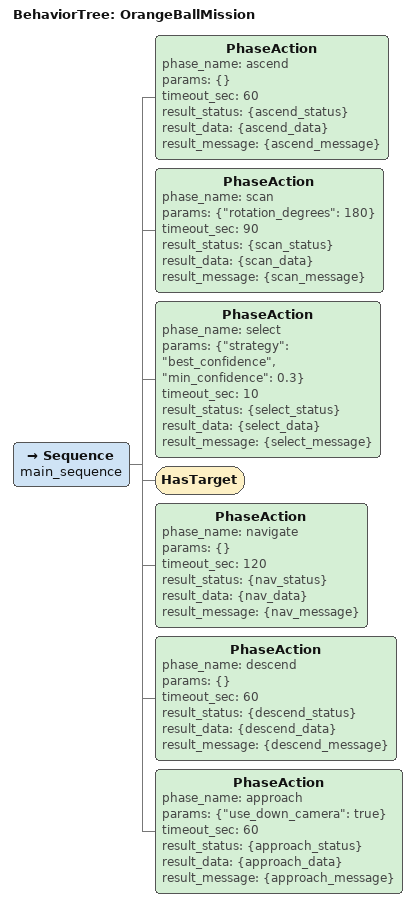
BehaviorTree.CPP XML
<?xml version="1.0" encoding="UTF-8"?>
<root BTCPP_format="4">
    <BehaviorTree ID="OrangeBallMission">
        <Sequence name="main_sequence">
            <!-- Phase 1: Ascend to observation altitude -->
            <PhaseAction phase_name="ascend"
                         params="{}"
                         timeout_sec="60"
                         result_status="{ascend_status}"
                         result_data="{ascend_data}"
                         result_message="{ascend_message}"/>

            <!-- Phase 2: Scan for targets (180 degrees with front+back cameras) -->
            <PhaseAction phase_name="scan"
                         params='{"rotation_degrees": 180}'
                         timeout_sec="90"
                         result_status="{scan_status}"
                         result_data="{scan_data}"
                         result_message="{scan_message}"/>

            <!-- Phase 3: Select best target from inventory -->
            <PhaseAction phase_name="select"
                         params='{"strategy": "best_confidence", "min_confidence": 0.3}'
                         timeout_sec="10"
                         result_status="{select_status}"
                         result_data="{select_data}"
                         result_message="{select_message}"/>

            <!-- Verify target was selected before continuing -->
            <HasTarget/>

            <!-- Phase 4: Navigate to target area -->
            <PhaseAction phase_name="navigate"
                         params="{}"
                         timeout_sec="120"
                         result_status="{nav_status}"
                         result_data="{nav_data}"
                         result_message="{nav_message}"/>

            <!-- Phase 5: Descend to approach altitude -->
            <PhaseAction phase_name="descend"
                         params="{}"
                         timeout_sec="60"
                         result_status="{descend_status}"
                         result_data="{descend_data}"
                         result_message="{descend_message}"/>

            <!-- Phase 6: Final approach with visual servoing -->
            <PhaseAction phase_name="approach"
                         params='{"use_down_camera": true}'
                         timeout_sec="60"
                         result_status="{approach_status}"
                         result_data="{approach_data}"
                         result_message="{approach_message}"/>
        </Sequence>
    </BehaviorTree>
</root>
